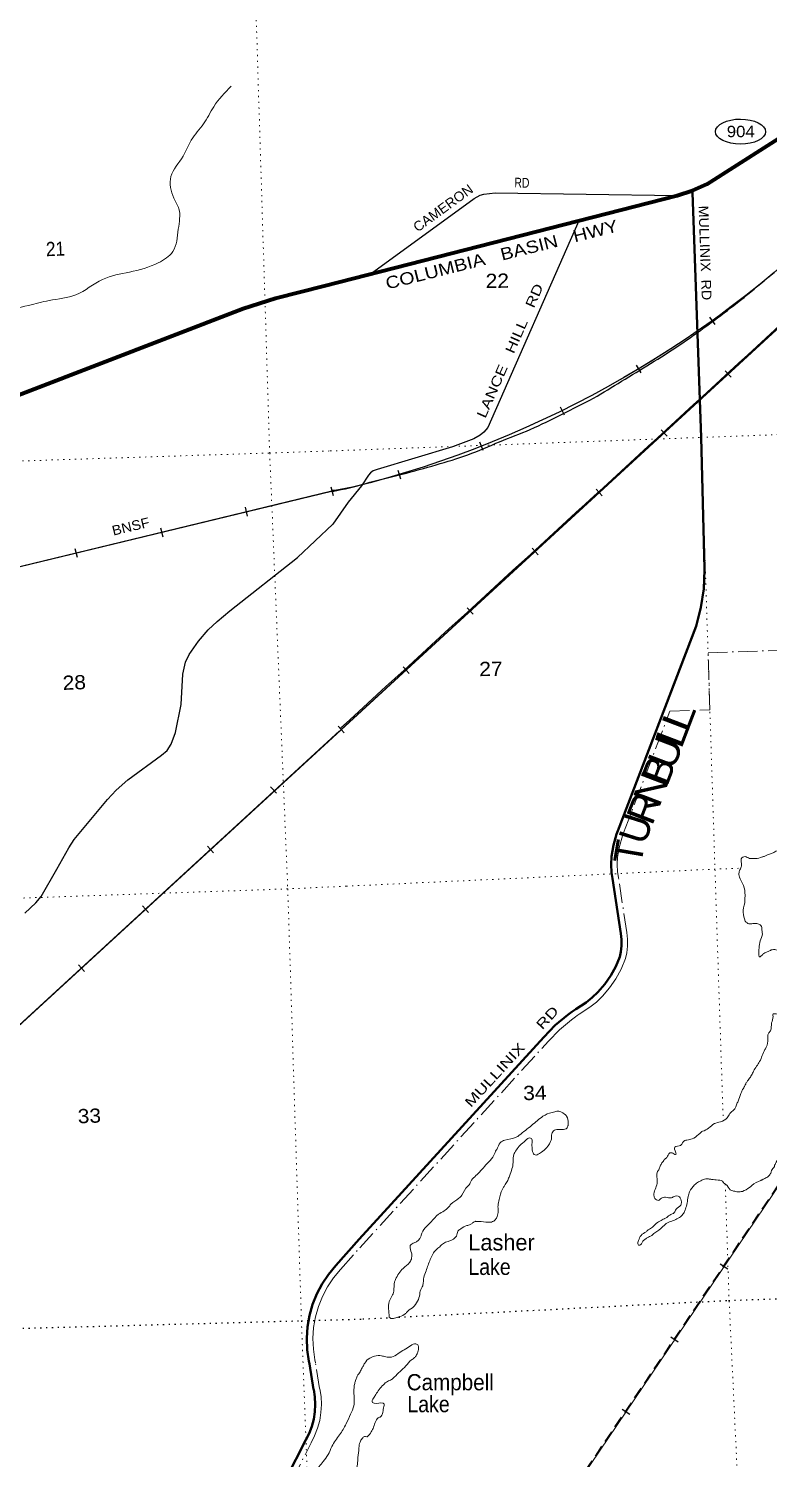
# Model space of a CAD drawing. Header units: feet. Extents: x 745759 to 1002271, y -170898 to 32007.
# Drawn here: x 835714 to 844825, y -10011 to 7612 of the extents above; entities that cross this region are included whole.
import ezdxf
from ezdxf.enums import TextEntityAlignment as Align

# ---------------------------------------------------------------- set-up
doc = ezdxf.new("R2010")
doc.units = ezdxf.units.FT
doc.header["$LTSCALE"] = 48
for name, pattern in [('DOT_DASHED', [7.7, 5, -1.2, 0.3, -1.2]), ('DOTTED', [1.5, 0.3, -1.2]), ('MEDIUM_DASHED', [4.5, 3, -1.5])]:
    doc.linetypes.add(name, pattern=pattern)
for name, color, linetype, lineweight in [('17', 7, 'Continuous', 25), ('23', 7, 'Continuous', 70), ('26', 7, 'Continuous', 40), ('29', 7, 'Continuous', 25), ('34', 7, 'Continuous', 13), ('39', 7, 'Continuous', 13), ('44', 7, 'DOT_DASHED', 13), ('6', 7, 'DOTTED', 25), ('63', 7, 'Continuous', 25), ('7', 7, 'DOTTED', 13)]:
    doc.layers.add(name, color=color, linetype=linetype, lineweight=lineweight)
for name, color, linetype in [('27', 7, 'Continuous'), ('30', 7, 'Continuous'), ('41', 7, 'Continuous')]:
    doc.layers.add(name, color=color, linetype=linetype)

msp = doc.modelspace()

# ---------------------------------------------------------------- linework, layer by layer
at = {"layer": '17'}
msp.add_ellipse((844481.55, 6342.35), major_axis=(-309.24, 1), ratio=0.500121, dxfattribs=at)
at = {"layer": '23'}
for points in [[(843889.02, 5616.3), (843890.3, 5616.72), (844068.27, 5695.96), (845188.53, 6408.54), (846473.17, 7225.68), (846477.27, 7228.29)], [(839352.56, 4439.98), (843701.47, 5555.14), (843889.02, 5616.3)], [(832825.22, 2188.84), (833015.31, 2202.84), (833317.35, 2254.32), (833587.12, 2330), (833615.21, 2337.88), (833637.12, 2346.27), (834801.1, 2792.39), (838356.61, 4160.3), (838756.15, 4290.05), (839352.56, 4439.98)]]:
    msp.add_lwpolyline(points, dxfattribs=at)
at = {"layer": '26'}
msp.add_line((839224.09, -9163.64), (839172.04, -8847.19), dxfattribs=at)
for points in [[(839785.69, -7310.18), (842060.3, -4817.46), (842200.3, -4673.08), (842354.62, -4544.12), (842403.99, -4508.88), (842428.78, -4491.18), (842453.99, -4474.38), (842580.64, -4389.97), (842656.65, -4330.01), (842726.39, -4262.45), (842810.09, -4164.95), (842883.13, -4059.25), (842944.73, -3946.48), (842994.2, -3827.9), (843006.12, -3769.15), (843014.28, -3693.01), (843014.43, -3616.42), (843006.58, -3540.25), (842904.53, -2863.27), (842893.26, -2787.49), (842887.94, -2689.77), (842892.86, -2592.03), (842916.77, -2452.06), (842955.17, -2315.35), (842969.16, -2276.02), (843934.78, 248.73), (843993.7, 475.08), (844028.63, 706.34), (844039.2, 939.99), (844039, 957.95), (843997.78, 2573.22), (843889.89, 5591.95), (843889.02, 5616.3)], [(839174.05, -8847.12), (839166.38, -8811.31), (839145.99, -8671.83), (839140.3, -8530.98), (839149.35, -8390.32), (839173.07, -8251.36), (839211.17, -8115.65), (839263.26, -7984.66), (839328.75, -7859.84), (839406.93, -7742.55), (839496.94, -7634.07), (839785.69, -7310.18)], [(836577.38, -12744.45), (838087.76, -11059.92), (838188.23, -10950.58), (838404.12, -10749.89), (838576.26, -10618.53), (838621.06, -10584.68), (838699.9, -10514.51), (838770.97, -10436.48), (838833.5, -10351.45), (838886.8, -10260.36), (839126.53, -9783.91), (839168.23, -9702.49), (839201.32, -9616.86), (839225.28, -9528.25), (839239.84, -9437.61), (839244.85, -9345.95), (839240.26, -9254.27), (839226.1, -9163.57)]]:
    msp.add_lwpolyline(points, dxfattribs=at)
at = {"layer": '29'}
for points in [[(839919.44, 4585.34), (841199.5, 5517.2), (841273.61, 5558.9), (841320.93, 5573.1), (841459.29, 5587.55), (843699.62, 5554.66)], [(842490.87, 5244.72), (841368.24, 2695.06), (841320.93, 2638.26), (841273.61, 2600.39), (841197.91, 2557.79), (840932.95, 2458.38), (840005.58, 2179.1), (839958.26, 2160.16), (839926.53, 2138.67), (839901.48, 2108.09), (839811.87, 1977.63), (839650.02, 1773.39), (839461.61, 1505.12)], [(835669.28, -3291.08), (835804.66, -3162.74), (835869.66, -3084.69), (836060.32, -2746.52), (836207.65, -2486.39), (836276.99, -2382.35), (836684.3, -1888.09), (836792.64, -1775.38), (836935.63, -1645.31), (837351.62, -1341.82), (837420.96, -1285.47), (837468.62, -1207.43), (837524.95, -1064.35), (837594.28, -717.51), (837611.61, -344.66), (837646.28, -197.27), (837689.61, -101.88), (837806.61, 62.86), (837923.61, 201.61), (838036.27, 305.65), (838192.27, 435.72), (839024.24, 1094.72), (839461.61, 1505.12)]]:
    msp.add_lwpolyline(points, dxfattribs=at)
at = {"layer": '34'}
msp.add_line((840049, -13916.05), (856933.62, 11115.88), dxfattribs=at)
at = {"layer": '34', "lineweight": 25}
for p, q in [((844100.44, 4056.09), (844164.58, 3965.97)), ((843196.1, 3464.32), (843252.21, 3369)), ((844365.57, 3314.35), (844290.7, 3395.77)), ((842258.91, 2952.06), (842308.16, 2853.02)), ((843578.08, 2586.68), (843503.21, 2668.11)), ((841268.94, 2518.63), (841309.4, 2415.68)), ((840260.89, 2168.57), (840292.21, 2062.48)), ((839436.72, 1965.63), (839462.8, 1858.14)), ((842777.05, 1853.67), (842702.18, 1935.09)), ((838380.93, 1712.15), (838407.01, 1604.65)), ((837339.56, 1456.79), (837365.65, 1349.3)), ((836283.78, 1203.3), (836309.86, 1095.81)), ((841989.56, 1126.01), (841914.69, 1207.43)), ((841188.54, 392.99), (841113.67, 474.41)), ((840401.04, -334.67), (840326.18, -253.25)), ((839600.02, -1067.69), (839525.15, -986.27)), ((838691.44, -1731.99), (838766.28, -1813.44)), ((837916.7, -2466.38), (837991.54, -2547.83)), ((837115.42, -3199.12), (837190.26, -3280.57)), ((836327.68, -3926.52), (836402.52, -4007.97))]:
    msp.add_line(p, q, dxfattribs=at)
at = {"layer": '34'}
for points in [[(853300.51, 11599.7), (853070, 11390.95), (852555.82, 10918.15), (849437.59, 8050.87), (847752.68, 6501.56), (839563, -1029.05)], [(839450.4, 1913.9), (833435.16, 454.39), (828173.79, -827.9), (826465.49, -1252.29)], [(839542.72, -1044.9), (833720.97, -6394.46), (827045.48, -12533.53), (817747.31, -21118), (812938.69, -25529.02)]]:
    msp.add_lwpolyline(points, dxfattribs=at)
at = {"layer": '34', "lineweight": 25}
for points in [[(839562.25, -1028.25), (847751.93, 6502.36), (849436.84, 8051.67)], [(844897.41, 4607.56), (844722.71, 4462.31), (844545.41, 4321.73), (844366.41, 4184.88), (844184.69, 4049.04), (844000.38, 3917.86), (843814.38, 3790.42), (843624.76, 3664.94), (843434.4, 3544.07), (843242.26, 3425.1), (843046.59, 3309.92), (842850.16, 3199.35), (842651.08, 3091.62), (842451.18, 2986.68), (842247.74, 2885.53), (842044.42, 2788.03), (841837.57, 2694.33), (841630.86, 2604.29), (841421.48, 2517.11), (841211.35, 2434.52), (840999.51, 2355.67), (840786.85, 2279.59), (840571.6, 2208.2), (840355.54, 2139.57), (840138.72, 2075.57), (839921.07, 2014.34), (839701.79, 1958.68), (839483.3, 1917.91), (839453.23, 1911.89)], [(839444, 1908), (833435.41, 453.32)], [(839559, -1034), (833721.71, -6395.27), (827046.22, -12534.34), (817748.05, -21118.81), (812939.42, -25529.85), (812810.96, -25641.7), (812685.79, -25755.85), (812562.52, -25872.23), (812439.8, -25990.71), (812320.34, -26111.5), (812203.53, -26233.88), (812087.26, -26358.36), (811974.25, -26485.16), (811863.89, -26613.54), (811754.71, -26744.76), (811648.89, -26876.93), (811544.35, -27010.57), (811474.72, -27103.95), (809457, -29611)]]:
    msp.add_lwpolyline(points, dxfattribs=at)
at = {"layer": '34'}
msp.add_arc((836563.51, 14534.7), 12960.85, 282.89989, 313.01177, dxfattribs=at)
at = {"layer": '34', "lineweight": 25}
for points in [[(839556.59, -1008.95), (846678.76, 5542.84), (848220.9, 6973.31), (848837.88, 7540.26), (850087.9, 8676.51), (851312.15, 9794.09), (851928.98, 10369.09), (852233.6, 10645.44), (852536.16, 10923.74), (853157.04, 11498.83), (853477.65, 11781.55), (853759.69, 12079.56), (854031.32, 12393.46), (854311.02, 12707.54), (854599.02, 13009.7), (854905.5, 13294.14), (855244.69, 13555.1), (855584.51, 13783.86), (855943.11, 13980.79), (856324.42, 14150.02), (856699.61, 14323.14), (857111.28, 14484.96), (857492.76, 14646.13), (857870, 14817.27), (858227.96, 15046.41), (858542.15, 15349.14), (859117.93, 15965.54), (859383.43, 16285.34), (859470.12, 16381.83)], [(844730.65, 4470.19), (845059.4, 4747.05), (845373.97, 5027.64), (845686.58, 5306.18), (846309.78, 5863.2), (849419.55, 8660.24), (850653.93, 9774.01), (850954.36, 10058.31), (851264.48, 10360.96), (851566.15, 10683.55), (851817.66, 10997.03), (852076.85, 11328.79), (852318.21, 11646.08), (852585.46, 11978.01), (852856.38, 12328.14), (853109.49, 12661.79), (853366.96, 12979.41), (853594.15, 13300.43), (853877.55, 13630.69), (853926.59, 13696.18), (854039.12, 13809.34), (854157.95, 13910.55), (854310.5, 14036.64), (854489.27, 14161.28), (854680.41, 14272.09), (854847.96, 14354.19), (855033.73, 14430.65), (855219.68, 14499.06), (855393.99, 14545.06), (855638.77, 14592.56), (855827.45, 14624.77), (856066.96, 14633.9), (856328.49, 14649.54), (856489.27, 14667.06), (856593.96, 14669.29), (856756.16, 14717.05), (856898.13, 14768.4), (857087.42, 14871.11), (857258.3, 14987.52), (857438.56, 15138.36), (857587.06, 15266.39), (857775.46, 15413.37), (857916.19, 15527.13), (858102.38, 15684.15), (858235.04, 15797.73), (858391.15, 15948.06), (858511.02, 16097.62), (858603.34, 16214.38), (858689.31, 16347.11)], [(839442.95, 1922.47), (839513.37, 1925.99), (839916.26, 2021.22), (840315.04, 2120.37), (840733.63, 2236.06), (841121.86, 2359.15), (841515.36, 2520.62), (841892.96, 2671.67), (842283.91, 2859.26), (842672.61, 3058.87), (843016.86, 3265.6), (843726.91, 3709.7), (844078.36, 3958.86), (844399.77, 4199.32), (844731.09, 4470.45)]]:
    msp.add_spline(points, degree=3, dxfattribs=at)
at = {"layer": '39'}
for points in [[(838207.95, 6903.39), (837994.11, 6649.57), (837869.25, 6437.36), (837717.75, 6238.26), (837616.55, 6039.02), (837467, 5787.6), (837503.03, 5522.94), (837564.24, 5392.23), (837557.55, 5140.09), (837489.42, 4863.49), (837311.48, 4725.87), (836955.61, 4611.85), (836625.04, 4520.94), (836296.14, 4331.35), (835966.83, 4260.63), (835713.56, 4200.81), (835362.24, 4072.85), (835136.1, 3879.03), (834853.62, 3739.53), (834642.1, 3638.95), (834452.46, 3545.23), (834505.08, 3321.5), (834546.18, 3244.44), (834684.67, 3199.22), (834685.27, 2967.51), (834705.1, 2867.49), (834681.43, 2688.56)], [(846260.21, -1243.14), (846248.37, -1263.43), (846214.8, -1320.25), (846193.67, -1405.08), (846152, -1431.05), (846135.68, -1442.1), (846112, -1459.05), (846083.78, -1481.04), (846057.76, -1495.48), (846045.7, -1497.66), (846021.48, -1493.96), (845973.29, -1506.69), (845927.24, -1531.46), (845897.49, -1570.11), (845855.73, -1614.96), (845810, -1643.05), (845785.78, -1662.2), (845716.09, -1729.57), (845678.56, -1792.47), (845663.1, -1847.03), (845613.73, -1930.23), (845606.13, -1968.57), (845562.31, -2009.42), (845496.08, -2030.45), (845482, -2032.65), (845268.48, -2033.52), (845262.53, -2041.64), (845238.9, -2086.25), (845223.7, -2162.95), (845198.17, -2217.64), (845186, -2235.05), (845158.56, -2274.54), (845128.78, -2311.17), (845121.23, -2353.55), (845084.08, -2446.64), (845034.42, -2505.69), (844978.07, -2510.48), (844861.75, -2554.31), (844815, -2571.05), (844798, -2580.05), (844763.52, -2593.89), (844751.46, -2596.06), (844729.42, -2606.42), (844642.91, -2615.64), (844578.38, -2610.47), (844552.04, -2596.74), (844497.77, -2607.53), (844492.6, -2680.06), (844491.07, -2720.34), (844469.46, -2766.94), (844461.97, -2813.34), (844517.99, -2949.47), (844537.56, -3069.98), (844536.23, -3126.36), (844536.32, -3134.41), (844515.59, -3253.46), (844530.99, -3361.95), (844545.51, -3395.97), (844561.82, -3411.85), (844612.31, -3423.25), (844652.53, -3416.67), (844694.89, -3422.14), (844741.63, -3455.73), (844746.19, -3499.96), (844750.75, -3544.18), (844725.63, -3633.08), (844707.57, -3806.44), (844709.78, -3822.52), (844713.87, -3828.5), (844737.93, -3818.11), (844769.78, -3787.49), (844821.86, -3762.63), (844837.88, -3754.37), (844886.05, -3739.62), (844948.68, -3754.89), (844969.04, -3772.73), (844987.99, -3840.91), (844980.35, -3875.24), (844964, -4024.41), (844976.86, -4088.65), (844999.77, -4150.74), (845066.91, -4206.2), (845091.54, -4244.12), (845122.24, -4283.96), (845167.65, -4375.95), (845169.88, -4394.04), (845167.97, -4402.12), (845130.35, -4456.97), (845066.53, -4510.17), (845048.5, -4518.46), (844921.75, -4532.24), (844879.53, -4538.86), (844881.85, -4564.99), (844864.67, -4643.73), (844849.71, -4740.54), (844825.93, -4773.08), (844816.25, -4805.41)], [(844086, -6566.5), (844126.36, -6571.99), (844205.03, -6580.99), (844269.8, -6606.29), (844271.9, -6614.31), (844298.31, -6632.07), (844355.54, -6701.76), (844395.99, -6715.3), (844450.52, -6726.64), (844504.83, -6719.87), (844592.87, -6670.37), (844604, -6662.05), (844612.84, -6656.01), (844616, -6653.05), (844622.79, -6645.82), (844730.85, -6585.99), (844740, -6581.05), (844750.87, -6575.65), (844792.93, -6554.96), (844840.81, -6516.07), (844849, -6502.05), (844853, -6498.05), (844854.67, -6495.75), (844860.51, -6479.57), (844891, -6427.05), (844894.1, -6424.77), (844901.84, -6398.5), (844912, -6382.05), (844913.69, -6378.21), (844951.06, -6303.22), (844955, -6292.05), (844974.58, -6248.56), (844988, -6234.05), (845003, -6219.05), (845008.38, -6211.87), (845031.61, -6133.06), (845035, -6111.05), (845038, -6101.05), (845040, -6096.05), (845039.19, -6092.69), (845041.5, -5949.74), (845056.94, -5893.18), (845070.77, -5870.84), (845082.81, -5866.66), (845124.18, -5789.61), (845128.05, -5775.47), (845175.66, -5714.44), (845201.24, -5663.77), (845204, -5656.05), (845209.08, -5645.55), (845240.6, -5586.75), (845246, -5571.05), (845262.11, -5532.11), (845267.4, -5469.64), (845286.65, -5394.9), (845291, -5383.05), (845328.59, -5197.07), (845332.36, -5174.88), (845343.74, -5116.35), (845377.23, -5053.5), (845396.8, -5004.93), (845412.14, -4940.3), (845429.93, -4911.89), (845441.24, -4847.31), (845451.68, -4710.29), (845451, -4703.05), (845457.29, -4673.98), (845461, -4661.05), (845468.89, -4633.57), (845477, -4621.05), (845519.68, -4502.04), (845537.09, -4441.42), (845550.1, -4350.66), (845590.66, -4205.19), (845600.52, -4186.94), (845629.71, -4102), (845657.48, -4065.4), (845700.8, -3982.28), (845780.91, -3775.88), (845792.88, -3765.65), (845840.16, -3676.45), (845873.29, -3583.41), (845884.46, -3506.77), (845855.65, -3456.82), (845823.01, -3423.05), (845812.68, -3401.04), (845821.73, -3316.38), (845823.54, -3298.24), (845896.15, -3138.24), (845908.09, -3125.99), (845948.31, -3119.42), (846057.94, -3023.33), (846189.31, -2890.72), (846219.19, -2862.13), (846255, -2799.05), (846286.37, -2752.53), (846288.22, -2738.41)], [(844816.25, -4805.41), (844819.01, -4867.78), (844787.92, -4962.8), (844782, -4972.95), (844717.27, -5118.75), (844642.16, -5238.53), (844617, -5289.05), (844602.75, -5311.52), (844568, -5359.05), (844549.26, -5386.72), (844541, -5407.05), (844529.58, -5425.23), (844526, -5435.05), (844501.98, -5475.92), (844495, -5496.05), (844487, -5514.05), (844453.2, -5607.43), (844431.58, -5652), (844423.83, -5678.27), (844350.3, -5761.79), (844316.67, -5812.58), (844234.66, -5861.99), (844160.41, -5885.13), (844088.56, -5940.44), (844014.49, -5979.69), (844000, -5986.05), (843986, -6003.05), (843976, -6009.05), (843962.6, -6020.65), (843886.68, -6072), (843822.4, -6086.95), (843794.27, -6093.37), (843742.6, -6152.44), (843674.36, -6173.49), (843670.62, -6197.7), (843681.52, -6265.99), (843673.43, -6264.08), (843649.08, -6248.3), (843610.78, -6246.81), (843574, -6302.05), (843543.27, -6328.24), (843527.44, -6352.6), (843520, -6361.05), (843497.76, -6397.29), (843487, -6420.05), (843468.35, -6464.11), (843461, -6476.05), (843455.92, -6603.17), (843454.13, -6621.32), (843415.63, -6770.79), (843428.18, -6808.87), (843446.5, -6824.72), (843468.73, -6830.45), (843506.68, -6803.78), (843558.92, -6793.01), (843631.51, -6798.07), (843677.61, -6779.33), (843711.85, -6778.87), (843730.1, -6788.69), (843752.98, -6848.77), (843745.41, -6889.13), (843687.6, -6940.23), (843665.93, -6980.78), (843609.9, -7011.73), (843579, -7036.05), (843549.98, -7054.81), (843543.97, -7056.9), (843518, -7072.05), (843457.92, -7104.36), (843398.14, -7159.51), (843346.18, -7194.43), (843318, -7217.05), (843258.37, -7262.04), (843224.9, -7326.91), (843217.11, -7349.15), (843223.54, -7381.27), (843243.68, -7381), (843267.59, -7358.53), (843285.32, -7326.09), (843299.3, -7315.84), (843333.25, -7291.23), (843388, -7264.05), (843425.2, -7231.61), (843477.16, -7196.69), (843566.84, -7116.98), (843634.96, -7085.87), (843755.06, -7021.85), (843786.78, -6979.16), (843794.6, -6958.92), (843803, -6939.05), (843836.8, -6783.23), (843854.23, -6724.62), (843915.67, -6641.26), (843965.57, -6602.34), (843984, -6594.05), (844023.64, -6573.37), (844086, -6566.5)], [(840154.19, -8270.13), (840154.14, -8266.11), (840146.91, -8167.58), (840155.91, -8078.88), (840189.35, -8012.01), (840210.76, -7949.32), (840221.48, -7836.46), (840233.18, -7804.09), (840326.25, -7669.98), (840407.93, -7594.41), (840431.44, -7539.74), (840428.65, -7475.36), (840413.58, -7395.05), (840417.47, -7382.92), (840463.45, -7354.11), (840545.08, -7274.51), (840548.92, -7258.35), (840671.83, -7093.65), (840761.37, -7001.86), (840831.39, -6960.66), (840885.24, -6915.65), (840914.99, -6877), (841012.83, -6805.22), (841050.64, -6766.46), (841121.83, -6656.81), (841139.77, -6640.46), (841151.57, -6616.15), (841250.87, -6498.06), (841378.12, -6359.46), (841445.59, -6274.01), (841473.03, -6211.24), (841478.97, -6203.11), (841522.29, -6119.99), (841580.32, -6087), (841718.9, -6052.93), (841754.86, -6028.28), (841908.52, -5907.45), (842048.19, -5794.86), (842160.42, -5747.04), (842196.6, -5740.52), (842218.66, -5732.16), (842315.78, -5767.09), (842340.26, -5792.92), (842359.4, -5877.21), (842357.77, -5909.44), (842355.84, -5915.5), (842346, -5935.76), (842201.28, -5961.87), (842190, -5966.05), (842169.32, -5984.45), (842157.55, -6010.78), (842152.28, -6075.26), (842142.55, -6103.57), (842071.24, -6205.18), (842045.31, -6225.66), (841941.03, -6265.31), (841926.67, -6243.36), (841913.76, -6175.1), (841914.9, -6102.62), (841912.58, -6076.48), (841896.29, -6062.61), (841830.21, -6095.7), (841792.36, -6130.44), (841780.37, -6138.65), (841732.68, -6193.64), (841695.14, -6254.54), (841680.41, -6369.48), (841672.96, -6419.9), (841643.79, -6506.84), (841626.26, -6557.41), (841569.09, -6660.84), (841549.33, -6693.31), (841508.57, -6820.68), (841495.36, -6895.33), (841496.08, -6955.71), (841496.21, -6965.77), (841482.88, -7030.36), (841463.18, -7066.86), (841415.21, -7097.7), (841374.95, -7100.26), (841260, -7091.05), (841239, -7092.05), (841220.01, -7089.97)], [(841216.98, -7093.07), (841220.01, -7089.97), (841195, -7100.05), (841181.67, -7108.91), (841153.71, -7129.41), (841111.56, -7142.06), (841035.48, -7181.33), (841001.6, -7211.99), (840982.17, -7270.62), (840930.36, -7317.61), (840910.32, -7325.94), (840798.15, -7379.79), (840778.28, -7402.2), (840732.39, -7439.05), (840661.32, -7558.77), (840608.61, -7698.38)], [(840608.61, -7698.38), (840581.42, -7783.28), (840574.14, -7847.8), (840562.64, -7896.25), (840544.9, -7928.71), (840527.75, -8009.45), (840492.48, -8092.45), (840420.87, -8167.9), (840413, -8172.05), (840374.99, -8204.75), (840370, -8212.05), (840341.13, -8237.42), (840260.95, -8270.7), (840248.92, -8274.89), (840192.67, -8287.73), (840176.53, -8285.93), (840154.19, -8270.13)], [(839843.37, -8856.47), (839852.82, -8837.81), (839916.52, -8774.56), (839950.58, -8760), (839974.66, -8751.62), (840061.21, -8746.43), (840111.73, -8759.84), (840182.27, -8762.92), (840266.36, -8719.5), (840418.29, -8622.85), (840482.48, -8599.83), (840512.93, -8619.55), (840517.37, -8653.71), (840503.97, -8712.27), (840478.33, -8756.9), (840468.37, -8767.09), (840428.45, -8797.83), (840358.83, -8871.23), (840217.48, -9010.02), (840183.6, -9040.67), (840133.5, -9061.47), (840083.63, -9102.4), (839988.41, -9224.46), (839962.74, -9267.09), (839947.27, -9321.64), (839969.55, -9331.41), (840078.32, -9329.93), (840086.41, -9333.85), (840088.86, -9370.05), (840075.64, -9442.69), (840042.11, -9501.51), (840036.09, -9503.61), (839963.02, -9625.37), (839933.52, -9684.14), (839885.85, -9741.14), (839878.36, -9745.77)], [(839738.96, -9052.49), (839755.47, -9010.89), (839769.99, -8983.16), (839789.14, -8956.75), (839815.55, -8905.25), (839836.68, -8871.57), (839844.13, -8854.63)], [(839741.23, -9046.52), (839730.2, -9086.34), (839720.04, -9191.5), (839725.35, -9279.97), (839718.39, -9362.85), (839679.95, -9465.04), (839624.11, -9586.01), (839544.62, -9719.96), (839449.42, -9864.57), (839402.88, -9965.05), (839339.66, -10050.02), (839245.65, -10172.42), (839167.03, -10276.11), (839141.01, -10333.5), (839155.84, -10407.51), (839176.48, -10475.25), (839196.89, -10536.96), (839219.7, -10663.06), (839221.07, -10753.69), (839199.01, -10863.33), (839185.81, -10994.81), (839149.61, -11102.96), (839082.31, -11240.48), (839054.45, -11356.38), (838978.65, -11427.72), (838930.83, -11493.99), (838846.9, -11509.21), (838760.87, -11468.08), (838692.69, -11420.25), (838627.28, -11392.46), (838542.6, -11387.55), (838451.46, -11425.21), (838369.63, -11496.77), (838259, -11551.28), (838177.53, -11578.49), (838091.75, -11597.81), (838013.69, -11608.78), (837958.72, -11645.09), (837907.18, -11719.56), (837860.11, -11805.95), (837810.73, -11884.36), (837803.31, -11955.17), (837858, -11965.22), (837899.89, -11955.6), (837945.2, -11929.73), (838000.98, -11861.15), (838028.06, -11831.93), (838085.19, -11799.57), (838136.17, -11817.82), (838170.49, -11874.98), (838225.66, -11951.51), (838283.79, -11999.73), (838407.82, -11981), (838499.64, -11961.45), (838634.98, -11922.15), (838794.8, -11892.01), (838898.37, -11863.97), (839018.29, -11788.97), (839117.39, -11749), (839194.16, -11703.82), (839268.71, -11652.68), (839303.14, -11605.05), (839339.21, -11547.28), (839339.94, -11513), (839319.83, -11459.34), (839329.01, -11328.01), (839375.69, -11177.15), (839415.98, -11070.86), (839463.64, -10946.16), (839507.5, -10827.65), (839545.63, -10717.41), (839583.32, -10595.1), (839613.26, -10481.14), (839679.67, -10373.87), (839727.33, -10249.17), (839750.29, -10163.68), (839763.36, -10082.59), (839770.32, -9999.71), (839782.04, -9882.4), (839795.41, -9809.35), (839821.96, -9766.05), (839851.19, -9740.77), (839878.36, -9745.77)]]:
    msp.add_spline(points, degree=3, dxfattribs=at)
at = {"layer": '44'}
msp.add_line((839298.09, -9151.46), (839246.04, -8835.01), dxfattribs=at)
for points in [[(843613.04, -802.45), (844104.95, -785.44), (844082.9, -81.32), (846793.39, 12.96), (846645.04, 3984.93), (849272.56, 4083.96), (849194.66, 5427.59), (850531.37, 5451.34), (850651.67, 1473.35), (853356.08, 1555.29), (853316.05, 2885.6), (854616.11, 2922.66), (854696.37, 249.66), (855392.04, 265.71), (855438.14, -1084.36), (856741.27, -1048.26), (856705.18, 316.35), (858032.36, 372.03), (858088.49, -992.08), (860734.55, -909.83), (861528.47, -826.48), (862093.02, -782.21), (862068.14, 591.57), (864430.21, 714.9)], [(839792.9, -7414.8), (842114.93, -4868.85), (842251.41, -4728.11), (842400.52, -4603.5), (842447.57, -4569.92), (842471.38, -4552.92), (842495.58, -4536.79), (842624.73, -4450.71), (842706.09, -4386.53), (842781.05, -4313.92), (842869.56, -4210.82), (842947.07, -4098.65), (843012.43, -3978.98), (843066.24, -3850), (843080.32, -3780.63), (843089.27, -3697.09), (843089.44, -3612.64), (843081, -3530.81), (842978.7, -2852.16), (842967.96, -2779.92), (842963.04, -2689.62), (842967.54, -2600.26), (842990.04, -2468.56), (843026.69, -2338.08), (843039.53, -2301.99), (843613.04, -802.45)], [(839247.39, -8831.41), (839240.23, -8798.02), (839220.77, -8664.87), (839215.4, -8531.88), (839223.94, -8399.06), (839246.34, -8267.85), (839282.32, -8139.71), (839331.5, -8016.03), (839393.34, -7898.17), (839467.16, -7787.42), (839553.81, -7682.99), (839792.9, -7414.8)], [(836551.36, -12885.81), (838143.3, -11110.33), (838241.46, -11003.5), (838452.52, -10807.3), (838621.62, -10678.26), (838668.67, -10642.7), (838752.7, -10567.92), (838829.06, -10484.08), (838896.25, -10392.72), (838952.73, -10296.19), (839193.41, -9817.86), (839236.77, -9733.19), (839272.69, -9640.23), (839298.71, -9544.03), (839314.51, -9445.63), (839319.95, -9346.12), (839314.97, -9246.59), (839300.2, -9152)]]:
    msp.add_lwpolyline(points, dxfattribs=at)
at = {"layer": '6'}
for p, q in [((844333.86, -8063.64), (849753.62, -7880.55)), ((840270.06, -8270.24), (844333.86, -8063.64)), ((844342.83, -8063.29), (844343.84, -8063.3)), ((839830.05, -8292.6), (840156.05, -8276.03))]:
    msp.add_line(p, q, dxfattribs=at)
msp.add_lwpolyline([(808731.06, -9513.02), (812394.18, -9266.61), (817786.87, -9023.26), (823110.39, -8867.13), (828430.11, -8662.78), (833769.91, -8457.67), (839073.79, -8314.36), (839830.05, -8292.6)], dxfattribs=at)
at = {"layer": '63', "linetype": 'MEDIUM_DASHED'}
msp.add_line((840035.17, -13920.13), (850832.49, 2072.91), dxfattribs=at)
at = {"layer": '63'}
for p, q in [((844323.58, -7679.21), (844231.88, -7617.35)), ((843714.24, -8577.9), (843622.54, -8516.05)), ((843116.82, -9468.26), (843025.12, -9406.41))]:
    msp.add_line(p, q, dxfattribs=at)
at = {"layer": '7'}
for p, q in [((843890.68, 5616.89), (843997.11, 2574.77)), ((843994.66, 2573.09), (848921.33, 2753.15)), ((839427.97, 2406.32), (843997.78, 2573.22)), ((843997.22, 2571.57), (844166.94, -2743.8)), ((839625.95, -2957.95), (844165.31, -2747.79)), ((844155.56, -2748.11), (844480.28, -2737.23)), ((844167.24, -2753.33), (844268.76, -5855.02)), ((844294.11, -6629.41), (844340.9, -8058.99)), ((844341.4, -8070.95), (844602, -13561.68)), ((839073.79, -8314.36), (839177.83, -11043.37))]:
    msp.add_line(p, q, dxfattribs=at)
for points in [[(838204.79, 15553.34), (838294.55, 13006.62), (838517.84, 7718.87), (838682.88, 2380.9), (838905.51, -2991.2), (839073.79, -8314.36)], [(808349.2, 1304.81), (812081.9, 1477.93), (817390.74, 1704.04), (822722.29, 1800.6), (828005.51, 1964.73), (833333.76, 2209.7), (838682.88, 2380.9), (839427.97, 2406.32)], [(839625.95, -2957.95), (838905.16, -2991.45), (833560.94, -3176.33), (828223.23, -3383.37), (822919.08, -3579.57), (817528.88, -3595.28), (812210.94, -3919.82), (808538.3, -4011.3)]]:
    msp.add_lwpolyline(points, dxfattribs=at)

# ---------------------------------------------------------------- texts
at = {"layer": '17', "width": 1.1}
msp.add_text('904', height=140, dxfattribs=at).set_placement((844484.46, 6274.04), align=Align.CENTER)
at = {"layer": '17', "width": 1.2}
msp.add_text('COLUMBIA   BASIN   HWY', height=150, rotation=14.124, dxfattribs=at).set_placement((840131.45, 4395.84))
at = {"layer": '27'}
for s, rotation, width, p in [('MULLINIX  RD', 272.047, 1.1, (843964.5, 5428.43)), ('MULLINIX     RD', 47.435, 1.35, (841161.4, -5692.72))]:
    msp.add_text(s, height=120, rotation=rotation, dxfattribs=dict(at, width=width)).set_placement(p)
at = {"layer": '30'}
for s, rotation, width, p in [('CAMERON', 36.054, 1.05, (840853.73, 5352.06)), ('RD', 359.159, 0.8, (841788.45, 5652.73)), ('LANCE   HILL   RD', 66.236, 1.3, (841697.86, 3617.4))]:
    msp.add_text(s, height=120, rotation=rotation, dxfattribs=dict(at, width=width)).set_placement(p, align=Align.CENTER)
at = {"layer": '34', "width": 1.1}
msp.add_text('BNSF', height=120, rotation=13.638, dxfattribs=at).set_placement((836757.41, 1362.26))
at = {"layer": '41'}
msp.add_text('Lasher', height=200, dxfattribs=at).set_placement((841129.65, -7448.17))
for s, width, p in [('Lake', 0.9, (841129.64, -7749.92)), ('Campbell', 0.95, (840370.49, -9171.79)), ('Lake', 0.9, (840378.41, -9441.61))]:
    msp.add_text(s, height=200, dxfattribs=dict(at, width=width)).set_placement(p)
at = {"layer": '44'}
for s, width, p in [('L', 1.25, (843884.44, -929.69)), ('L', 1.25, (843808.26, -1130.31)), ('U', 1.1, (843720.84, -1369.35)), ('N', 1.15, (843544, -1818.19)), ('R', 1.05, (843456.71, -2057.77))]:
    msp.add_text(s, height=350, rotation=69.07, dxfattribs=dict(at, width=width)).set_placement(p, align=Align.CENTER)
for s, rotation, p in [('B', 69.07, (843635.9, -1589.93)), ('U', 72.57, (843358.64, -2301.95)), ('T', 80.311, (843280.97, -2568.64))]:
    msp.add_text(s, height=350, rotation=rotation, dxfattribs=at).set_placement(p, align=Align.CENTER)
at = {"layer": '7'}
for s, height, rotation, width, p in [('21', 175, 2.135, 0.9, (835930.72, 4806.19)), ('22', 176, 1.035, 1.1, (841343.97, 4413.7)), ('27', 176, 1.035, 1.1, (841265.23, -369.95)), ('28', 175, 2.135, 1.1, (836136.66, -539.59)), ('34', 176, 1.035, 1.1, (841806.38, -5595.87)), ('33', 175, 2.135, 1.1, (836322.18, -5881.55))]:
    msp.add_text(s, height=height, rotation=rotation, dxfattribs=dict(at, width=width)).set_placement(p)

doc.saveas('drawing.dxf')
